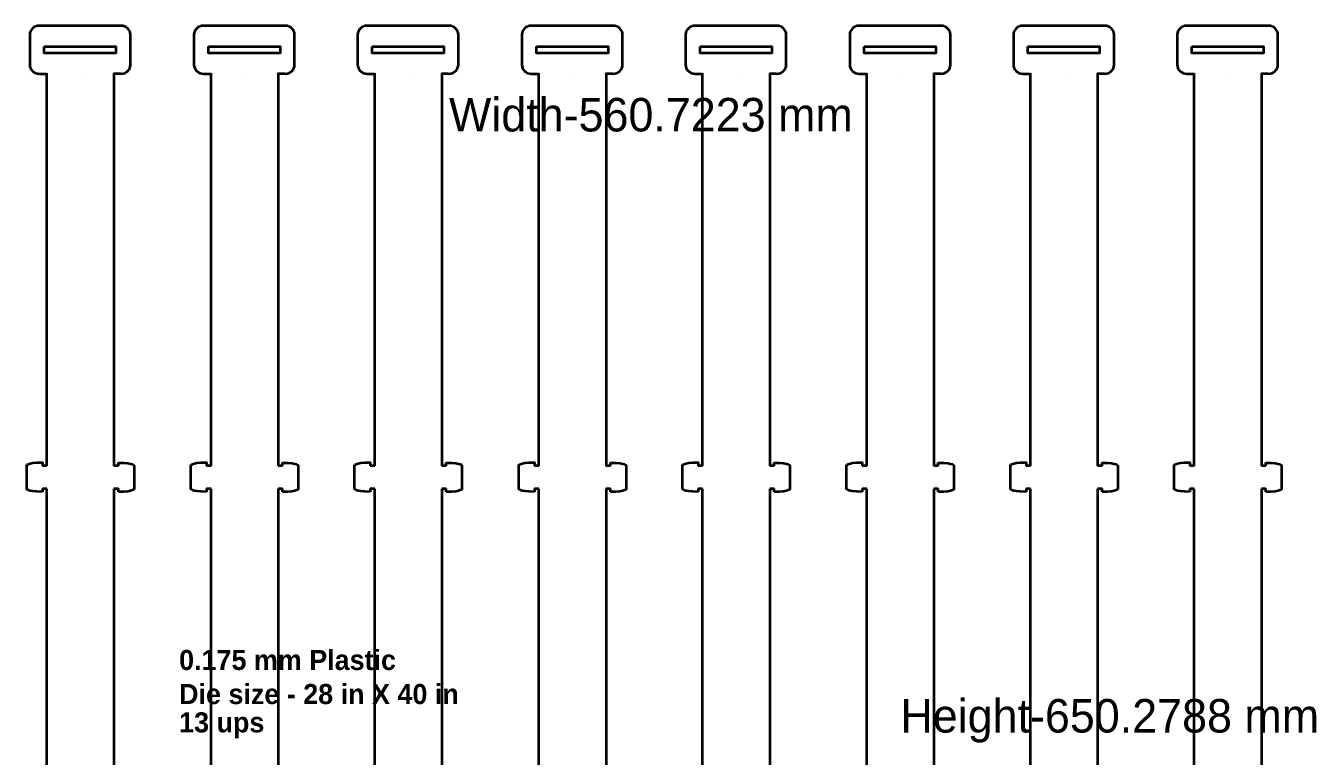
# Model space of a CAD drawing. Header units: millimetres. Extents: x -47 to 530, y -649 to 1.
# Drawn here: x -47 to 530, y -326 to 1 of the extents above; entities that cross this region are included whole.
import ezdxf

# ---------------------------------------------------------------- set-up
doc = ezdxf.new("R2010")
doc.units = ezdxf.units.MM
doc.header["$MEASUREMENT"] = 0
doc.layers.add('Layer 1', color=7, linetype='Continuous')

# ---------------------------------------------------------------- blocks, each defined once
blk = doc.blocks.new('block 3')
at = {"layer": 'Layer 1', "color": 1, "lineweight": 35, "true_color": 0xff0000}
for points in [[(-39.38, -195.75), (-37.38, -195.75)], [(-5.41, -195.84), (-7.41, -195.84)], [(-5.41, -195.84), (-5.41, -194.34)], [(-39.38, -205.98), (-37.38, -205.98)], [(-39.38, -205.98), (-39.38, -207.48)], [(-5.41, -206.07), (-7.41, -206.07)], [(-5.41, -207.48), (-5.41, -205.98)]]:
    blk.add_lwpolyline(points, dxfattribs=at)
for points, knots in [([(-39.38, -207.39), (-46.79, -207.39), (-46.38, -205.98), (-46.38, -205.98), (-46.38, -205.98), (-46.38, -195.75), (-46.38, -195.75), (-46.38, -195.75), (-46.79, -194.34), (-39.38, -194.34), (-39.38, -194.34), (-39.38, -195.84), (-39.38, -195.84)], [0, 0, 0, 0, 1, 1, 1, 2, 2, 2, 3, 3, 3, 4, 4, 4, 4]), ([(-5.41, -194.42), (2, -194.42), (1.59, -195.84), (1.59, -195.84), (1.59, -195.84), (1.59, -206.07), (1.59, -206.07), (1.59, -206.07), (2, -207.48), (-5.41, -207.48)], [0, 0, 0, 0, 1, 1, 1, 2, 2, 2, 3, 3, 3, 3])]:
    blk.add_open_spline(points, degree=3, knots=knots, dxfattribs=at)
blk = doc.blocks.new('block 14')
at = {"layer": 'Layer 1', "color": 1, "lineweight": 35, "true_color": 0xff0000}
for points in [[(33.98, -195.75), (35.98, -195.75)], [(67.94, -195.84), (65.94, -195.84)], [(67.94, -195.84), (67.94, -194.34)], [(33.98, -205.98), (35.98, -205.98)], [(33.98, -205.98), (33.98, -207.48)], [(67.94, -206.07), (65.94, -206.07)], [(67.94, -207.48), (67.94, -205.98)]]:
    blk.add_lwpolyline(points, dxfattribs=at)
for points, knots in [([(33.98, -207.39), (26.57, -207.39), (26.98, -205.98), (26.98, -205.98), (26.98, -205.98), (26.98, -195.75), (26.98, -195.75), (26.98, -195.75), (26.57, -194.34), (33.98, -194.34), (33.98, -194.34), (33.98, -195.84), (33.98, -195.84)], [0, 0, 0, 0, 1, 1, 1, 2, 2, 2, 3, 3, 3, 4, 4, 4, 4]), ([(67.94, -194.42), (75.35, -194.42), (74.94, -195.84), (74.94, -195.84), (74.94, -195.84), (74.94, -206.07), (74.94, -206.07), (74.94, -206.07), (75.35, -207.48), (67.94, -207.48)], [0, 0, 0, 0, 1, 1, 1, 2, 2, 2, 3, 3, 3, 3])]:
    blk.add_open_spline(points, degree=3, knots=knots, dxfattribs=at)
blk = doc.blocks.new('block 26')
at = {"layer": 'Layer 1', "color": 1, "lineweight": 35, "true_color": 0xff0000}
for points in [[(107.13, -195.75), (109.13, -195.75)], [(141.1, -195.84), (139.1, -195.84)], [(141.1, -195.84), (141.1, -194.34)], [(107.13, -205.98), (109.13, -205.98)], [(107.13, -205.98), (107.13, -207.48)], [(141.1, -206.07), (139.1, -206.07)], [(141.1, -207.48), (141.1, -205.98)]]:
    blk.add_lwpolyline(points, dxfattribs=at)
for points, knots in [([(107.13, -207.39), (99.72, -207.39), (100.13, -205.98), (100.13, -205.98), (100.13, -205.98), (100.13, -195.75), (100.13, -195.75), (100.13, -195.75), (99.72, -194.34), (107.13, -194.34), (107.13, -194.34), (107.13, -195.84), (107.13, -195.84)], [0, 0, 0, 0, 1, 1, 1, 2, 2, 2, 3, 3, 3, 4, 4, 4, 4]), ([(141.1, -194.42), (148.5, -194.42), (148.1, -195.84), (148.1, -195.84), (148.1, -195.84), (148.1, -206.07), (148.1, -206.07), (148.1, -206.07), (148.5, -207.48), (141.1, -207.48)], [0, 0, 0, 0, 1, 1, 1, 2, 2, 2, 3, 3, 3, 3])]:
    blk.add_open_spline(points, degree=3, knots=knots, dxfattribs=at)
blk = doc.blocks.new('block 38')
at = {"layer": 'Layer 1', "color": 1, "lineweight": 35, "true_color": 0xff0000}
for points in [[(180.51, -195.75), (182.51, -195.75)], [(214.47, -195.84), (212.47, -195.84)], [(214.47, -195.84), (214.47, -194.34)], [(180.51, -205.98), (182.51, -205.98)], [(180.51, -205.98), (180.51, -207.48)], [(214.47, -206.07), (212.47, -206.07)], [(214.47, -207.48), (214.47, -205.98)]]:
    blk.add_lwpolyline(points, dxfattribs=at)
for points, knots in [([(180.51, -207.39), (173.1, -207.39), (173.51, -205.98), (173.51, -205.98), (173.51, -205.98), (173.51, -195.75), (173.51, -195.75), (173.51, -195.75), (173.1, -194.34), (180.51, -194.34), (180.51, -194.34), (180.51, -195.84), (180.51, -195.84)], [0, 0, 0, 0, 1, 1, 1, 2, 2, 2, 3, 3, 3, 4, 4, 4, 4]), ([(214.47, -194.42), (221.88, -194.42), (221.47, -195.84), (221.47, -195.84), (221.47, -195.84), (221.47, -206.07), (221.47, -206.07), (221.47, -206.07), (221.88, -207.48), (214.47, -207.48)], [0, 0, 0, 0, 1, 1, 1, 2, 2, 2, 3, 3, 3, 3])]:
    blk.add_open_spline(points, degree=3, knots=knots, dxfattribs=at)
blk = doc.blocks.new('block 50')
at = {"layer": 'Layer 1', "color": 1, "lineweight": 35, "true_color": 0xff0000}
for points in [[(253.66, -195.75), (255.66, -195.75)], [(287.63, -195.84), (285.63, -195.84)], [(287.63, -195.84), (287.63, -194.34)], [(253.66, -205.98), (255.66, -205.98)], [(253.66, -205.98), (253.66, -207.48)], [(287.63, -206.07), (285.63, -206.07)], [(287.63, -207.48), (287.63, -205.98)]]:
    blk.add_lwpolyline(points, dxfattribs=at)
for points, knots in [([(253.66, -207.39), (246.25, -207.39), (246.66, -205.98), (246.66, -205.98), (246.66, -205.98), (246.66, -195.75), (246.66, -195.75), (246.66, -195.75), (246.25, -194.34), (253.66, -194.34), (253.66, -194.34), (253.66, -195.84), (253.66, -195.84)], [0, 0, 0, 0, 1, 1, 1, 2, 2, 2, 3, 3, 3, 4, 4, 4, 4]), ([(287.63, -194.42), (295.03, -194.42), (294.63, -195.84), (294.63, -195.84), (294.63, -195.84), (294.63, -206.07), (294.63, -206.07), (294.63, -206.07), (295.03, -207.48), (287.63, -207.48)], [0, 0, 0, 0, 1, 1, 1, 2, 2, 2, 3, 3, 3, 3])]:
    blk.add_open_spline(points, degree=3, knots=knots, dxfattribs=at)
blk = doc.blocks.new('block 62')
at = {"layer": 'Layer 1', "color": 1, "lineweight": 35, "true_color": 0xff0000}
for points in [[(327.01, -195.75), (329.01, -195.75)], [(360.98, -195.84), (358.98, -195.84)], [(360.98, -195.84), (360.98, -194.34)], [(327.01, -205.98), (329.01, -205.98)], [(327.01, -205.98), (327.01, -207.48)], [(360.98, -206.07), (358.98, -206.07)], [(360.98, -207.48), (360.98, -205.98)]]:
    blk.add_lwpolyline(points, dxfattribs=at)
for points, knots in [([(327.01, -207.39), (319.6, -207.39), (320.01, -205.98), (320.01, -205.98), (320.01, -205.98), (320.01, -195.75), (320.01, -195.75), (320.01, -195.75), (319.6, -194.34), (327.01, -194.34), (327.01, -194.34), (327.01, -195.84), (327.01, -195.84)], [0, 0, 0, 0, 1, 1, 1, 2, 2, 2, 3, 3, 3, 4, 4, 4, 4]), ([(360.98, -194.42), (368.39, -194.42), (367.98, -195.84), (367.98, -195.84), (367.98, -195.84), (367.98, -206.07), (367.98, -206.07), (367.98, -206.07), (368.39, -207.48), (360.98, -207.48)], [0, 0, 0, 0, 1, 1, 1, 2, 2, 2, 3, 3, 3, 3])]:
    blk.add_open_spline(points, degree=3, knots=knots, dxfattribs=at)
blk = doc.blocks.new('block 74')
at = {"layer": 'Layer 1', "color": 1, "lineweight": 35, "true_color": 0xff0000}
for points in [[(400.17, -195.75), (402.17, -195.75)], [(434.13, -195.84), (432.13, -195.84)], [(434.13, -195.84), (434.13, -194.34)], [(400.17, -205.98), (402.17, -205.98)], [(400.17, -205.98), (400.17, -207.48)], [(434.13, -206.07), (432.13, -206.07)], [(434.13, -207.48), (434.13, -205.98)]]:
    blk.add_lwpolyline(points, dxfattribs=at)
for points, knots in [([(400.17, -207.39), (392.76, -207.39), (393.17, -205.98), (393.17, -205.98), (393.17, -205.98), (393.17, -195.75), (393.17, -195.75), (393.17, -195.75), (392.76, -194.34), (400.17, -194.34), (400.17, -194.34), (400.17, -195.84), (400.17, -195.84)], [0, 0, 0, 0, 1, 1, 1, 2, 2, 2, 3, 3, 3, 4, 4, 4, 4]), ([(434.13, -194.42), (441.54, -194.42), (441.13, -195.84), (441.13, -195.84), (441.13, -195.84), (441.13, -206.07), (441.13, -206.07), (441.13, -206.07), (441.54, -207.48), (434.13, -207.48)], [0, 0, 0, 0, 1, 1, 1, 2, 2, 2, 3, 3, 3, 3])]:
    blk.add_open_spline(points, degree=3, knots=knots, dxfattribs=at)
blk = doc.blocks.new('block 86')
at = {"layer": 'Layer 1', "color": 1, "lineweight": 35, "true_color": 0xff0000}
for points in [[(473.37, -195.75), (475.37, -195.75)], [(507.34, -195.84), (505.34, -195.84)], [(507.34, -195.84), (507.34, -194.34)], [(473.37, -205.98), (475.37, -205.98)], [(473.37, -205.98), (473.37, -207.48)], [(507.34, -206.07), (505.34, -206.07)], [(507.34, -207.48), (507.34, -205.98)]]:
    blk.add_lwpolyline(points, dxfattribs=at)
for points, knots in [([(473.37, -207.39), (465.96, -207.39), (466.37, -205.98), (466.37, -205.98), (466.37, -205.98), (466.37, -195.75), (466.37, -195.75), (466.37, -195.75), (465.96, -194.34), (473.37, -194.34), (473.37, -194.34), (473.37, -195.84), (473.37, -195.84)], [0, 0, 0, 0, 1, 1, 1, 2, 2, 2, 3, 3, 3, 4, 4, 4, 4]), ([(507.34, -194.42), (514.74, -194.42), (514.34, -195.84), (514.34, -195.84), (514.34, -195.84), (514.34, -206.07), (514.34, -206.07), (514.34, -206.07), (514.74, -207.48), (507.34, -207.48)], [0, 0, 0, 0, 1, 1, 1, 2, 2, 2, 3, 3, 3, 3])]:
    blk.add_open_spline(points, degree=3, knots=knots, dxfattribs=at)

msp = doc.modelspace()

# ---------------------------------------------------------------- linework, layer by layer
at = {"layer": 'Layer 1', "color": 1, "lineweight": 35, "true_color": 0xff0000}
for points in [[(-38.51, -8.27), (-6.51, -8.27), (-6.51, -11.27), (-38.51, -11.27), (-38.51, -8.27)], [(34.85, -8.27), (66.85, -8.27), (66.85, -11.27), (34.85, -11.27), (34.85, -8.27)], [(108, -8.27), (140, -8.27), (140, -11.27), (108, -11.27), (108, -8.27)], [(181.38, -8.27), (213.38, -8.27), (213.38, -11.27), (181.38, -11.27), (181.38, -8.27)], [(254.53, -8.27), (286.53, -8.27), (286.53, -11.27), (254.53, -11.27), (254.53, -8.27)], [(327.89, -8.27), (359.89, -8.27), (359.89, -11.27), (327.89, -11.27), (327.89, -8.27)], [(401.04, -8.27), (433.04, -8.27), (433.04, -11.27), (401.04, -11.27), (401.04, -8.27)], [(474.24, -8.27), (506.24, -8.27), (506.24, -11.27), (474.24, -11.27), (474.24, -8.27)], [(-40.69, -20.5), (-37.51, -20.5)], [(-37.38, -195.83), (-37.38, -20.25)], [(-4.35, -20.5), (-7.53, -20.5)], [(-7.38, -20.25), (-7.38, -195.83)], [(32.67, -20.5), (35.84, -20.5)], [(35.98, -195.83), (35.98, -20.25)], [(69, -20.5), (65.83, -20.5)], [(65.98, -20.25), (65.98, -195.83)], [(105.82, -20.5), (108.99, -20.5)], [(109.13, -195.83), (109.13, -20.25)], [(142.15, -20.5), (138.98, -20.5)], [(139.13, -20.25), (139.13, -195.83)], [(179.19, -20.5), (182.37, -20.5)], [(182.51, -195.83), (182.51, -20.25)], [(215.53, -20.5), (212.36, -20.5)], [(212.51, -20.25), (212.51, -195.83)], [(252.35, -20.5), (255.52, -20.5)], [(255.66, -195.83), (255.66, -20.25)], [(288.68, -20.5), (285.51, -20.5)], [(285.66, -20.25), (285.66, -195.83)], [(325.7, -20.5), (328.88, -20.5)], [(329.01, -195.83), (329.01, -20.25)], [(362.04, -20.5), (358.86, -20.5)], [(359.01, -20.25), (359.01, -195.83)], [(398.86, -20.5), (402.03, -20.5)], [(402.17, -195.83), (402.17, -20.25)], [(435.19, -20.5), (432.02, -20.5)], [(432.17, -20.25), (432.17, -195.83)], [(472.06, -20.5), (475.23, -20.5)], [(475.37, -195.83), (475.37, -20.25)], [(508.39, -20.5), (505.22, -20.5)], [(505.37, -20.25), (505.37, -195.83)], [(-37.38, -442.4), (-37.38, -206.06)], [(-7.38, -206.06), (-7.38, -442.78)], [(35.98, -442.4), (35.98, -206.06)], [(65.98, -206.06), (65.98, -442.78)], [(109.13, -442.4), (109.13, -206.06)], [(139.13, -206.06), (139.13, -442.78)], [(182.51, -442.4), (182.51, -206.06)], [(212.51, -206.06), (212.51, -442.78)], [(255.66, -442.4), (255.66, -206.06)], [(285.66, -206.06), (285.66, -442.78)], [(329.01, -442.4), (329.01, -206.06)], [(359.01, -206.06), (359.01, -442.78)], [(402.17, -442.4), (402.17, -206.06)], [(432.17, -206.06), (432.17, -442.78)], [(475.37, -442.4), (475.37, -206.06)], [(505.37, -206.06), (505.37, -442.78)]]:
    msp.add_lwpolyline(points, dxfattribs=at)
at = {"layer": 'Layer 1', "color": 7, "lineweight": 35, "true_color": 0xffffff}
for points in [[(-21.52, -20.34), (-21.52, -20.34)], [(51.84, -20.34), (51.84, -20.34)], [(124.99, -20.34), (124.99, -20.34)], [(198.37, -20.34), (198.37, -20.34)], [(271.52, -20.34), (271.52, -20.34)], [(344.88, -20.34), (344.88, -20.34)], [(418.03, -20.34), (418.03, -20.34)], [(491.23, -20.34), (491.23, -20.34)]]:
    msp.add_lwpolyline(points, dxfattribs=at)
at = {"layer": 'Layer 1', "color": 1, "lineweight": 35, "true_color": 0xff0000}
for points in [[(-4.24, -20.48), (-1.91, -20.48), (-0.01, -18.71), (-0.01, -16.54), (-0.01, -16.54), (-0.01, -3), (-0.01, -3), (-0.01, -0.83), (-1.91, 0.94), (-4.24, 0.94), (-4.24, 0.94), (-40.77, 0.94), (-40.77, 0.94), (-43.1, 0.94), (-45.01, -0.83), (-45.01, -3), (-45.01, -3), (-45.01, -16.54), (-45.01, -16.54), (-45.01, -18.71), (-43.1, -20.48), (-40.77, -20.48)], [(69.12, -20.48), (71.44, -20.48), (73.35, -18.71), (73.35, -16.54), (73.35, -16.54), (73.35, -3), (73.35, -3), (73.35, -0.83), (71.44, 0.94), (69.12, 0.94), (69.12, 0.94), (32.58, 0.94), (32.58, 0.94), (30.25, 0.94), (28.35, -0.83), (28.35, -3), (28.35, -3), (28.35, -16.54), (28.35, -16.54), (28.35, -18.71), (30.25, -20.48), (32.58, -20.48)], [(142.27, -20.48), (144.6, -20.48), (146.5, -18.71), (146.5, -16.54), (146.5, -16.54), (146.5, -3), (146.5, -3), (146.5, -0.83), (144.6, 0.94), (142.27, 0.94), (142.27, 0.94), (105.73, 0.94), (105.73, 0.94), (103.41, 0.94), (101.5, -0.83), (101.5, -3), (101.5, -3), (101.5, -16.54), (101.5, -16.54), (101.5, -18.71), (103.41, -20.48), (105.73, -20.48)], [(215.64, -20.48), (217.97, -20.48), (219.88, -18.71), (219.88, -16.54), (219.88, -16.54), (219.88, -3), (219.88, -3), (219.88, -0.83), (217.97, 0.94), (215.64, 0.94), (215.64, 0.94), (179.11, 0.94), (179.11, 0.94), (176.78, 0.94), (174.88, -0.83), (174.88, -3), (174.88, -3), (174.88, -16.54), (174.88, -16.54), (174.88, -18.71), (176.78, -20.48), (179.11, -20.48)], [(288.8, -20.48), (291.13, -20.48), (293.03, -18.71), (293.03, -16.54), (293.03, -16.54), (293.03, -3), (293.03, -3), (293.03, -0.83), (291.13, 0.94), (288.8, 0.94), (288.8, 0.94), (252.26, 0.94), (252.26, 0.94), (249.94, 0.94), (248.03, -0.83), (248.03, -3), (248.03, -3), (248.03, -16.54), (248.03, -16.54), (248.03, -18.71), (249.94, -20.48), (252.26, -20.48)], [(362.15, -20.48), (364.48, -20.48), (366.39, -18.71), (366.39, -16.54), (366.39, -16.54), (366.39, -3), (366.39, -3), (366.39, -0.83), (364.48, 0.94), (362.15, 0.94), (362.15, 0.94), (325.62, 0.94), (325.62, 0.94), (323.29, 0.94), (321.39, -0.83), (321.39, -3), (321.39, -3), (321.39, -16.54), (321.39, -16.54), (321.39, -18.71), (323.29, -20.48), (325.62, -20.48)], [(435.31, -20.48), (437.63, -20.48), (439.54, -18.71), (439.54, -16.54), (439.54, -16.54), (439.54, -3), (439.54, -3), (439.54, -0.83), (437.63, 0.94), (435.31, 0.94), (435.31, 0.94), (398.77, 0.94), (398.77, 0.94), (396.44, 0.94), (394.54, -0.83), (394.54, -3), (394.54, -3), (394.54, -16.54), (394.54, -16.54), (394.54, -18.71), (396.44, -20.48), (398.77, -20.48)], [(508.51, -20.48), (510.84, -20.48), (512.74, -18.71), (512.74, -16.54), (512.74, -16.54), (512.74, -3), (512.74, -3), (512.74, -0.83), (510.84, 0.94), (508.51, 0.94), (508.51, 0.94), (471.97, 0.94), (471.97, 0.94), (469.65, 0.94), (467.74, -0.83), (467.74, -3), (467.74, -3), (467.74, -16.54), (467.74, -16.54), (467.74, -18.71), (469.65, -20.48), (471.97, -20.48)]]:
    msp.add_open_spline(points, degree=3, knots=[0, 0, 0, 0, 1, 1, 1, 2, 2, 2, 3, 3, 3, 4, 4, 4, 5, 5, 5, 6, 6, 6, 7, 7, 7, 7], dxfattribs=at)

# ---------------------------------------------------------------- block references
at = {"layer": 'Layer 1'}
for name in ['block 3', 'block 14', 'block 26', 'block 38', 'block 50', 'block 62', 'block 74', 'block 86']:
    msp.add_blockref(name, (0, 0), dxfattribs=at)

# ---------------------------------------------------------------- texts
at = {"layer": 'Layer 1', "color": 197, "true_color": 0x662d91, "char_height": 14.986, "attachment_point": 7}
for s, insert in [('\\fMyriad Pro|b0|i0|c0|p34;\\W1;Width-560.7223 mm', (142.32, -46.52)), ('\\fMyriad Pro|b0|i0|c0|p34;\\W1;Height-650.2788 mm', (344.01, -319.62))]:
    msp.add_mtext(s, dxfattribs=dict(at, insert=insert))
at = {"layer": 'Layer 1', "color": 7, "true_color": 0xffffff, "char_height": 8.9916, "attachment_point": 7}
for s, insert in [('\\fAxure Handwriting|b1|i0|c0|p34;\\W1;0.175 mm Plastic', (21.72, -287.26)), ('\\fAxure Handwriting|b1|i0|c0|p34;\\W1;Die size - 28 in X 40 in', (21.72, -302.5)), ('\\fAxure Handwriting|b1|i0|c0|p34;\\W1;13 ups', (21.72, -317.74))]:
    msp.add_mtext(s, dxfattribs=dict(at, insert=insert))

doc.saveas('drawing.dxf')
